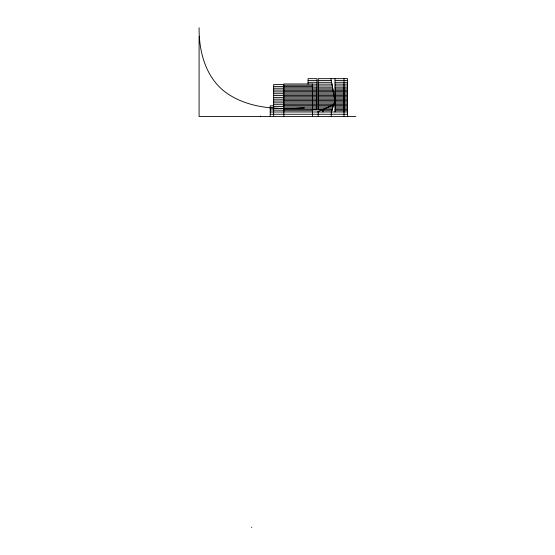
<?xml version="1.0" encoding="UTF-8"?>
<svg xmlns="http://www.w3.org/2000/svg" width="555" height="555" viewBox="0 0 555 555"><rect width="100%" height="100%" fill="white"/><g stroke="black" fill="none" stroke-linecap="round" stroke-linejoin="round"><path stroke-width="0.83" d="M318.23 116.508L318.23 111.992M347.555 116.508L347.555 78.657L318.265 78.657L318.265 109.439L332.438 109.439M260.649 116.37L260.663 115.995M317.55 111.923L334.013 104.52M304.334 107.857C277.486 109.807 247.946 108.676 225.399 92.158C205.607 77.325 198.85 51.428 199.092 27.75M335.83 100.857L335.019 100.878L331.259 111.992L331.259 116.508M308.074 80.482L316.988 80.482M318.265 80.482L331.606 80.482M335.019 80.482L347.555 80.482M308.074 82.313L316.988 82.313M318.265 82.313L331.606 82.313M335.019 82.313L347.555 82.313M312.125 84.138L316.988 84.138M318.265 84.138L332.438 84.138M335.019 84.138L347.555 84.138M283.654 84.575L273.643 84.575L273.643 116.508M283.827 85.248L312.5 85.248M312.125 85.969L316.988 85.969M318.265 85.969L332.438 85.969M335.019 85.969L347.555 85.969M273.643 86.4L283.654 86.4M283.827 86.525L312.5 86.525M283.827 87.794L316.988 87.794M318.265 87.794L332.438 87.794M335.019 87.794L347.555 87.794M273.643 88.224L283.654 88.224M283.827 89.071L316.988 89.071M318.265 89.071L333.277 89.071M335.019 89.071L347.555 89.071M273.643 90.056L283.654 90.056M283.827 90.34L316.988 90.34M318.265 90.34L333.277 90.34M335.019 90.34L347.555 90.34M283.827 91.617L316.988 91.617M318.265 91.617L334.11 91.617M335.019 91.617L347.555 91.617M273.643 91.88L283.654 91.88M283.827 92.886L316.988 92.886M318.265 92.886L334.11 92.886M335.019 92.886L347.555 92.886M273.643 93.712L283.654 93.712M283.827 94.163L316.988 94.163M318.265 94.163L334.11 94.163M335.019 94.163L347.555 94.163M273.643 95.536L283.654 95.536M283.827 95.439L316.988 95.439M318.265 95.439L334.11 95.439M335.019 95.439L347.555 95.439M283.827 96.709L316.988 96.709M318.265 96.709L334.11 96.709M335.019 96.709L347.555 96.709M273.643 97.368L283.654 97.368M283.827 97.985L316.988 97.985M318.265 97.985L347.555 97.985M273.643 99.192L283.654 99.192M283.827 99.255L316.988 99.255M318.265 99.255L347.555 99.255M283.827 100.531L316.988 100.531M318.265 100.531L347.555 100.531M273.643 101.024L283.654 101.024M283.827 101.801L316.988 101.801M318.265 101.801L347.555 101.801M273.643 102.848L283.654 102.848M283.827 103.077L316.988 103.077M318.265 103.077L334.11 103.077M335.019 103.077L347.555 103.077M283.827 104.347L316.988 104.347M318.265 104.347L334.11 104.347M335.019 104.347L347.555 104.347M273.643 104.68L283.654 104.68M283.827 105.623L316.988 105.623M318.265 105.623L334.11 105.623M335.019 105.623L347.555 105.623M273.608 105.825L270.216 105.825L270.216 116.508M273.643 106.505L283.654 106.505M283.827 106.893L316.988 106.893M318.265 106.893L333.277 106.893M335.019 106.893L347.555 106.893M270.216 107.878L273.608 107.878M283.827 108.169L316.988 108.169M318.265 108.169L332.438 108.169M335.019 108.169L347.555 108.169M273.643 108.336L283.654 108.336M283.827 109.439L316.988 109.439L316.988 78.657L308.074 78.657L308.074 84.138M335.019 109.439L347.555 109.439M270.216 109.939L273.608 109.939M312.104 109.939L322.941 109.939L322.941 111.992M273.643 110.161L283.654 110.161M283.827 110.716L312.5 110.716M322.434 110.716L332.438 110.716M335.019 110.716L347.555 110.716M270.216 111.992L283.654 111.992M283.827 111.992L347.555 111.992M270.216 114.247L283.654 114.247M283.827 114.247L318.008 114.247M318.23 114.247L343.989 114.247M344.197 114.247L347.555 114.247M355.908 116.508L199.092 116.508L199.092 36.401M251.387 527.25L251.797 527.25M334.963 100.601L335.588 100.615M330.912 78.657L335.067 101.156M343.989 78.657L343.989 116.508M335.019 78.657L335.019 111.992M312.5 116.508L312.5 83.978L283.827 83.978L283.827 116.508"/></g></svg>
